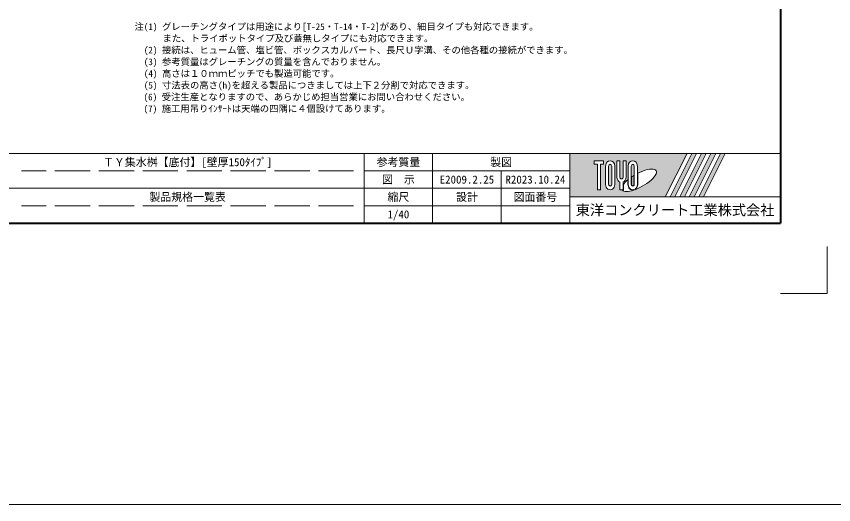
# Model space of a CAD drawing. Units: millimetres, scale not verified. Extents: x 3819 to 56619, y -16688 to 1396.
# Drawn here: x 7494 to 14473, y -16688 to -12520 of the extents above; entities that cross this region are included whole.
import ezdxf
from ezdxf.enums import TextEntityAlignment as Align

# ---------------------------------------------------------------- set-up
doc = ezdxf.new("R2010")
doc.units = ezdxf.units.MM
doc.header["$LTSCALE"] = 50
doc.linetypes.add('DASHED', pattern=[7.5, 6, -1.5])
doc.layers.add('0_2', color=7, linetype='Continuous')
for name, color, linetype, lineweight in [('Defpoints_3', 8, 'Continuous', 0), ('図枠', 5, 'Continuous', 5), ('補助線', 8, 'Continuous', 13)]:
    doc.layers.add(name, color=color, linetype=linetype, lineweight=lineweight)
doc.styles.add('ＭＳ ゴシック', font='')
doc.styles.get('ＭＳ ゴシック').set_extended_font_data('MS Gothic')

msp = doc.modelspace()

# ---------------------------------------------------------------- hatches: boundary and pattern name
at = {"layer": '図枠'}
h = msp.add_hatch(color=256, dxfattribs=at)
h.paths.add_polyline_path([(12218.93, -13690.57), (12218.93, -14061.82), (13035.68, -14061.82), (13221.31, -13690.57)])
edge = h.paths.add_edge_path(flags=16)
edge.add_ellipse((12811.94, -13919.1), major_axis=(145.46, 81.42), ratio=0.3471473, start_angle=-144.311216, end_angle=72.189903, ccw=False)
edge.add_ellipse((12758.08, -13954.26), major_axis=(0, 49.5), ratio=0.8463542, start_angle=-160.703456, end_angle=-90)
edge.add_line((12799.97, -13954.26), (12799.97, -13859.9))
edge = h.paths.add_edge_path(flags=16)
edge.add_ellipse((12758.08, -13798.14), major_axis=(0, 45.69), ratio=0.8463542, start_angle=-90, end_angle=90, ccw=False)
edge.add_line((12796.75, -13798.14), (12796.75, -13954.26))
edge.add_ellipse((12758.08, -13954.26), major_axis=(0, 45.69), ratio=0.8463542, start_angle=90, end_angle=-90, ccw=False)
edge.add_line((12719.41, -13954.26), (12719.41, -13798.14))
edge = h.paths.add_edge_path(flags=16)
edge.add_line((12770.97, -13798.14), (12770.97, -13954.26))
edge.add_ellipse((12758.08, -13954.26), major_axis=(0, 15.23), ratio=0.8463542, start_angle=90, end_angle=-90, ccw=False)
edge.add_line((12745.19, -13954.26), (12745.19, -13798.14))
edge.add_ellipse((12758.08, -13798.14), major_axis=(0, 15.23), ratio=0.8463542, start_angle=-90, end_angle=90, ccw=False)
edge = h.paths.add_edge_path(flags=16)
edge.add_line((12767.75, -13877.94), (12767.75, -13954.26))
edge.add_ellipse((12758.08, -13954.26), major_axis=(0, 11.42), ratio=0.8463542, start_angle=90, end_angle=-90, ccw=False)
edge.add_line((12748.41, -13954.26), (12748.41, -13890.43))
edge.add_ellipse((12811.94, -13919.1), major_axis=(145.46, 81.42), ratio=0.3471473, start_angle=107.791742, end_angle=126.471319, ccw=False)
edge = h.paths.add_edge_path(flags=16)
edge.add_line((12700.07, -13752.45), (12700.07, -13892.38))
edge.add_ellipse((12661.4, -13892.38), major_axis=(0, 45.69), ratio=0.8463542, start_angle=-163.341167, end_angle=-90, ccw=False)
edge.add_line((12674.29, -13935.46), (12674.29, -13999.95))
edge.add_line((12674.29, -13999.95), (12648.51, -13999.95))
edge.add_line((12648.51, -13999.95), (12648.51, -13935.46))
edge.add_ellipse((12661.4, -13892.38), major_axis=(0, 45.69), ratio=0.8463542, start_angle=90, end_angle=163.341167, ccw=False)
edge.add_line((12622.73, -13892.38), (12622.73, -13752.45))
edge.add_line((12622.73, -13752.45), (12648.51, -13752.45))
edge.add_line((12648.51, -13752.45), (12648.51, -13892.38))
edge.add_ellipse((12661.4, -13892.38), major_axis=(0, 15.23), ratio=0.8463542, start_angle=90, end_angle=-90)
edge.add_line((12674.29, -13892.38), (12674.29, -13752.45))
edge.add_line((12674.29, -13752.45), (12700.07, -13752.45))
edge = h.paths.add_edge_path(flags=16)
edge.add_line((12716.18, -13914.85), (12716.18, -13954.26))
edge.add_ellipse((12758.08, -13954.26), major_axis=(0, 49.5), ratio=0.8463542, start_angle=90, end_angle=-171.54427)
edge.add_ellipse((12811.94, -13919.1), major_axis=(145.46, 81.42), ratio=0.3471473, start_angle=-178.649536, end_angle=-148.292442, ccw=False)
edge.add_line((12668.73, -14003.76), (12677.51, -14003.76))
edge.add_line((12677.51, -14003.76), (12677.51, -13955.49))
edge.add_ellipse((12811.94, -13919.1), major_axis=(145.46, 81.42), ratio=0.3471473, start_angle=148.21912, end_angle=165.908122, ccw=False)
edge = h.paths.add_edge_path(flags=16)
edge.add_ellipse((12564.72, -13798.14), major_axis=(0, 45.69), ratio=0.8463542, start_angle=-90, end_angle=90, ccw=False)
edge.add_line((12603.39, -13798.14), (12603.39, -13954.26))
edge.add_ellipse((12564.72, -13954.26), major_axis=(0, 45.69), ratio=0.8463542, start_angle=90, end_angle=-90, ccw=False)
edge.add_line((12526.05, -13954.26), (12526.05, -13798.14))
edge = h.paths.add_edge_path(flags=16)
edge.add_line((12577.61, -13798.14), (12577.61, -13954.26))
edge.add_ellipse((12564.72, -13954.26), major_axis=(0, 15.23), ratio=0.8463542, start_angle=90, end_angle=-90, ccw=False)
edge.add_line((12551.83, -13954.26), (12551.83, -13798.14))
edge.add_ellipse((12564.72, -13798.14), major_axis=(0, 15.23), ratio=0.8463542, start_angle=-90, end_angle=90, ccw=False)
h.paths.add_polyline_path([(12506.71, -13752.45), (12506.71, -13782.91), (12480.93, -13782.91), (12480.93, -13999.95), (12455.15, -13999.95), (12455.15, -13782.91), (12429.37, -13782.91), (12429.37, -13752.45)], flags=16)
for points in [[(13076.52, -14061.82), (13117.36, -14061.82), (13302.98, -13690.57), (13262.15, -13690.57)], [(13384.66, -13690.57), (13343.82, -13690.57), (13158.2, -14061.82), (13199.03, -14061.82)], [(13466.33, -13690.57), (13425.5, -13690.57), (13239.87, -14061.82), (13280.71, -14061.82)], [(13548.01, -13690.57), (13507.17, -13690.57), (13321.55, -14061.82), (13362.38, -14061.82)]]:
    msp.add_hatch(color=256, dxfattribs=at).paths.add_polyline_path(points)

# ---------------------------------------------------------------- linework, layer by layer
at = {"layer": 'Defpoints_3', "color": 7, "lineweight": 13}
for p in [(14418.93, -14484.57), (14018.93, -14884.57)]:
    msp.add_line(p, (14418.93, -14884.57), dxfattribs=at)
at = {"layer": '図枠', "lineweight": 40}
for p in [(14018.93, -3204.57), (6818.93, -14284.57)]:
    msp.add_line(p, (14018.93, -14284.57), dxfattribs=at)
at = {"layer": '図枠', "lineweight": 13}
for p, q in [((14018.93, -13690.57), (6818.93, -13690.57)), ((10463.93, -14284.57), (10463.93, -13690.57)), ((11048.93, -14284.57), (11048.93, -13690.57)), ((12218.93, -14284.57), (12218.93, -13690.57)), ((12218.93, -13839.07), (10463.93, -13839.07)), ((11633.93, -14284.57), (11633.93, -13839.07)), ((12218.93, -13987.57), (6818.93, -13987.57)), ((12218.93, -14136.07), (10463.93, -14136.07))]:
    msp.add_line(p, q, dxfattribs=at)
at = {"layer": '図枠'}
for p, q in [((12218.93, -13690.57), (13221.31, -13690.57)), ((13221.31, -13690.57), (13035.68, -14061.82)), ((13262.15, -13690.57), (13076.52, -14061.82)), ((13302.98, -13690.57), (13117.36, -14061.82)), ((13343.82, -13690.57), (13158.2, -14061.82)), ((13384.66, -13690.57), (13199.03, -14061.82)), ((13425.5, -13690.57), (13239.87, -14061.82)), ((13262.15, -13690.57), (13302.98, -13690.57)), ((13466.33, -13690.57), (13280.71, -14061.82)), ((13507.17, -13690.57), (13321.55, -14061.82)), ((13343.82, -13690.57), (13384.66, -13690.57)), ((13548.01, -13690.57), (13362.38, -14061.82)), ((13425.5, -13690.57), (13466.33, -13690.57)), ((13507.17, -13690.57), (13548.01, -13690.57)), ((12429.37, -13752.45), (12429.37, -13782.91)), ((12429.37, -13752.45), (12506.71, -13752.45)), ((12455.15, -13782.91), (12429.37, -13782.91)), ((12455.15, -13782.91), (12455.15, -13999.95)), ((12480.93, -13782.91), (12480.93, -13999.95)), ((12506.71, -13782.91), (12480.93, -13782.91)), ((12506.71, -13752.45), (12506.71, -13782.91)), ((12526.05, -13798.14), (12526.05, -13954.26)), ((12551.83, -13954.26), (12551.83, -13798.14)), ((12577.61, -13798.14), (12577.61, -13954.26)), ((12603.39, -13954.26), (12603.39, -13798.14)), ((12622.73, -13752.45), (12648.51, -13752.45)), ((12622.73, -13892.38), (12622.73, -13752.45)), ((12648.51, -13752.45), (12648.51, -13892.38)), ((12674.29, -13752.45), (12700.07, -13752.45)), ((12674.29, -13892.38), (12674.29, -13752.45)), ((12700.07, -13752.45), (12700.07, -13892.38)), ((12719.41, -13798.14), (12719.41, -13954.26)), ((12745.19, -13954.26), (12745.19, -13798.14)), ((12770.97, -13798.14), (12770.97, -13954.26)), ((12796.75, -13954.26), (12796.75, -13798.14)), ((12767.75, -13877.94), (12767.75, -13954.26)), ((12799.97, -13954.26), (12799.97, -13859.9)), ((12648.51, -13935.46), (12648.51, -13999.95)), ((12674.29, -13935.46), (12674.29, -13999.95)), ((12677.51, -13955.49), (12677.51, -14003.76)), ((12716.18, -13914.85), (12716.18, -13954.26)), ((12748.41, -13954.26), (12748.41, -13890.43)), ((12480.93, -13999.95), (12455.15, -13999.95)), ((12674.29, -13999.95), (12648.51, -13999.95)), ((12668.73, -14003.76), (12677.51, -14003.76)), ((12218.93, -14061.82), (13035.68, -14061.82)), ((13076.52, -14061.82), (13117.36, -14061.82)), ((13158.2, -14061.82), (13199.03, -14061.82)), ((13239.87, -14061.82), (13280.71, -14061.82)), ((13321.55, -14061.82), (13362.38, -14061.82))]:
    msp.add_line(p, q, dxfattribs=at)
at = {"layer": '図枠', "linetype": 'DASHED', "lineweight": 9}
for p, q in [((10373.93, -13839.07), (7538.93, -13839.07)), ((10373.93, -14136.07), (7538.93, -14136.07))]:
    msp.add_line(p, q, dxfattribs=at)
at = {"layer": '図枠', "lineweight": 9}
msp.add_line((3818.93, -16687.82), (56618.93, -16687.82), dxfattribs=at)
at = {"layer": '図枠'}
for centre, major_axis, ratio, start_param, end_param in [((12564.72, -13798.14), (0, 45.69), 0.846354, 4.712389, 7.8539816), ((12564.72, -13798.14), (0, 15.23), 0.846354, 4.712389, 7.8539816), ((12758.08, -13798.14), (0, 45.69), 0.846354, 4.712389, 7.8539816), ((12758.08, -13798.14), (0, 15.23), 0.846354, 4.712389, 7.8539816), ((12811.94, -13919.1), (145.46, 81.42), 0.347147, 4.2621853, 7.7429163), ((12811.94, -13919.1), (145.46, 81.42), 0.347147, 1.6817405, 1.8219833), ((12564.72, -13954.26), (0, 45.69), 0.846354, 1.5707963, 4.712389), ((12564.72, -13954.26), (0, 15.23), 0.846354, 1.5707963, 4.712389), ((12661.4, -13892.38), (0, 45.69), 0.846354, 1.5707963, 2.8017557), ((12661.4, -13892.38), (0, 15.23), 0.846354, 1.5707963, 4.712389), ((12661.4, -13892.38), (0, 45.69), 0.846354, 3.4814296, 4.712389), ((12811.94, -13919.1), (145.46, 81.42), 0.347147, 2.0815197, 2.5155126), ((12758.08, -13954.26), (0, 49.5), 0.846354, 1.5707963, 3.3154679), ((12758.08, -13954.26), (0, 45.69), 0.846354, 1.5707963, 4.712389), ((12758.08, -13954.26), (0, 15.23), 0.846354, 1.5707963, 4.712389), ((12758.08, -13954.26), (0, 11.42), 0.846354, 1.5707963, 4.712389), ((12758.08, -13954.26), (0, 49.5), 0.846354, 3.5338438, 4.712389), ((12811.94, -13919.1), (145.46, 81.42), 0.347147, 3.2093975, 4.2004451)]:
    msp.add_ellipse(centre, major_axis=major_axis, ratio=ratio, start_param=start_param, end_param=end_param, dxfattribs=at)
at = {"layer": '補助線'}
msp.add_line((12218.93, -14061.82), (14018.93, -14061.82), dxfattribs=at)

# ---------------------------------------------------------------- texts
at = {"layer": '0_2', "style": 'ＭＳ ゴシック'}
for s, p in [('注(1) グレーチングタイプは用途により[T-25・T-14・T-2]があり、細目タイプも対応できます。', (8502.84, -12579.72)), ('\u3000\u3000\u3000また、トライポットタイプ及び蓋無しタイプにも対応できます。', (8502.84, -12679.72)), ('\u3000(2) 接続は、ヒューム管、塩ビ管、ボックスカルバート、長尺Ｕ字溝、その他各種の接続ができます。', (8502.84, -12779.72)), ('\u3000(3) 参考質量はグレーチングの質量を含んでおりません。', (8502.84, -12879.72)), ('\u3000(4) 高さは１０ｍｍピッチでも製造可能です。', (8502.84, -12979.72)), ('\u3000(5) 寸法表の高さ(h)を超える製品につきましては上下２分割で対応できます。', (8502.84, -13079.72)), ('  (6) 受注生産となりますので、あらかじめ担当営業にお問い合わせください。', (8502.84, -13179.72)), ('  (7) 施工用吊りｲﾝｻｰﾄは天端の四隅に４個設けてあります。', (8502.84, -13279.72))]:
    msp.add_text(s, height=56.96, dxfattribs=at).set_placement(p, align=Align.TOP_LEFT)
at = {"layer": '図枠', "color": 7, "style": 'ＭＳ ゴシック'}
for s, p in [('ＴＹ集水桝【底付】[壁厚150ﾀｲﾌﾟ]', (8956.43, -13764.82)), ('図\u3000示', (10756.43, -13913.32)), ('E2009.2.25', (11341.43, -13913.32)), ('R2023.10.24', (11926.43, -13913.32)), ('製品規格一覧表', (8956.43, -14061.82)), ('1/40', (10756.43, -14210.32))]:
    msp.add_text(s, height=68.36, dxfattribs=at).set_placement(p, align=Align.MIDDLE_CENTER)
at = {"layer": '図枠', "style": 'ＭＳ ゴシック'}
for s, height, p in [('参考質量', 68.36, (10756.43, -13764.82)), ('製図', 68.36, (11633.93, -13764.82)), ('縮尺', 68.36, (10756.43, -14061.82)), ('設計', 68.36, (11341.43, -14061.82)), ('図面番号', 68.36, (11926.43, -14061.82)), ('東洋コンクリート工業株式会社', 88.87, (13118.93, -14173.2))]:
    msp.add_text(s, height=height, dxfattribs=at).set_placement(p, align=Align.MIDDLE_CENTER)

doc.saveas('drawing.dxf')
